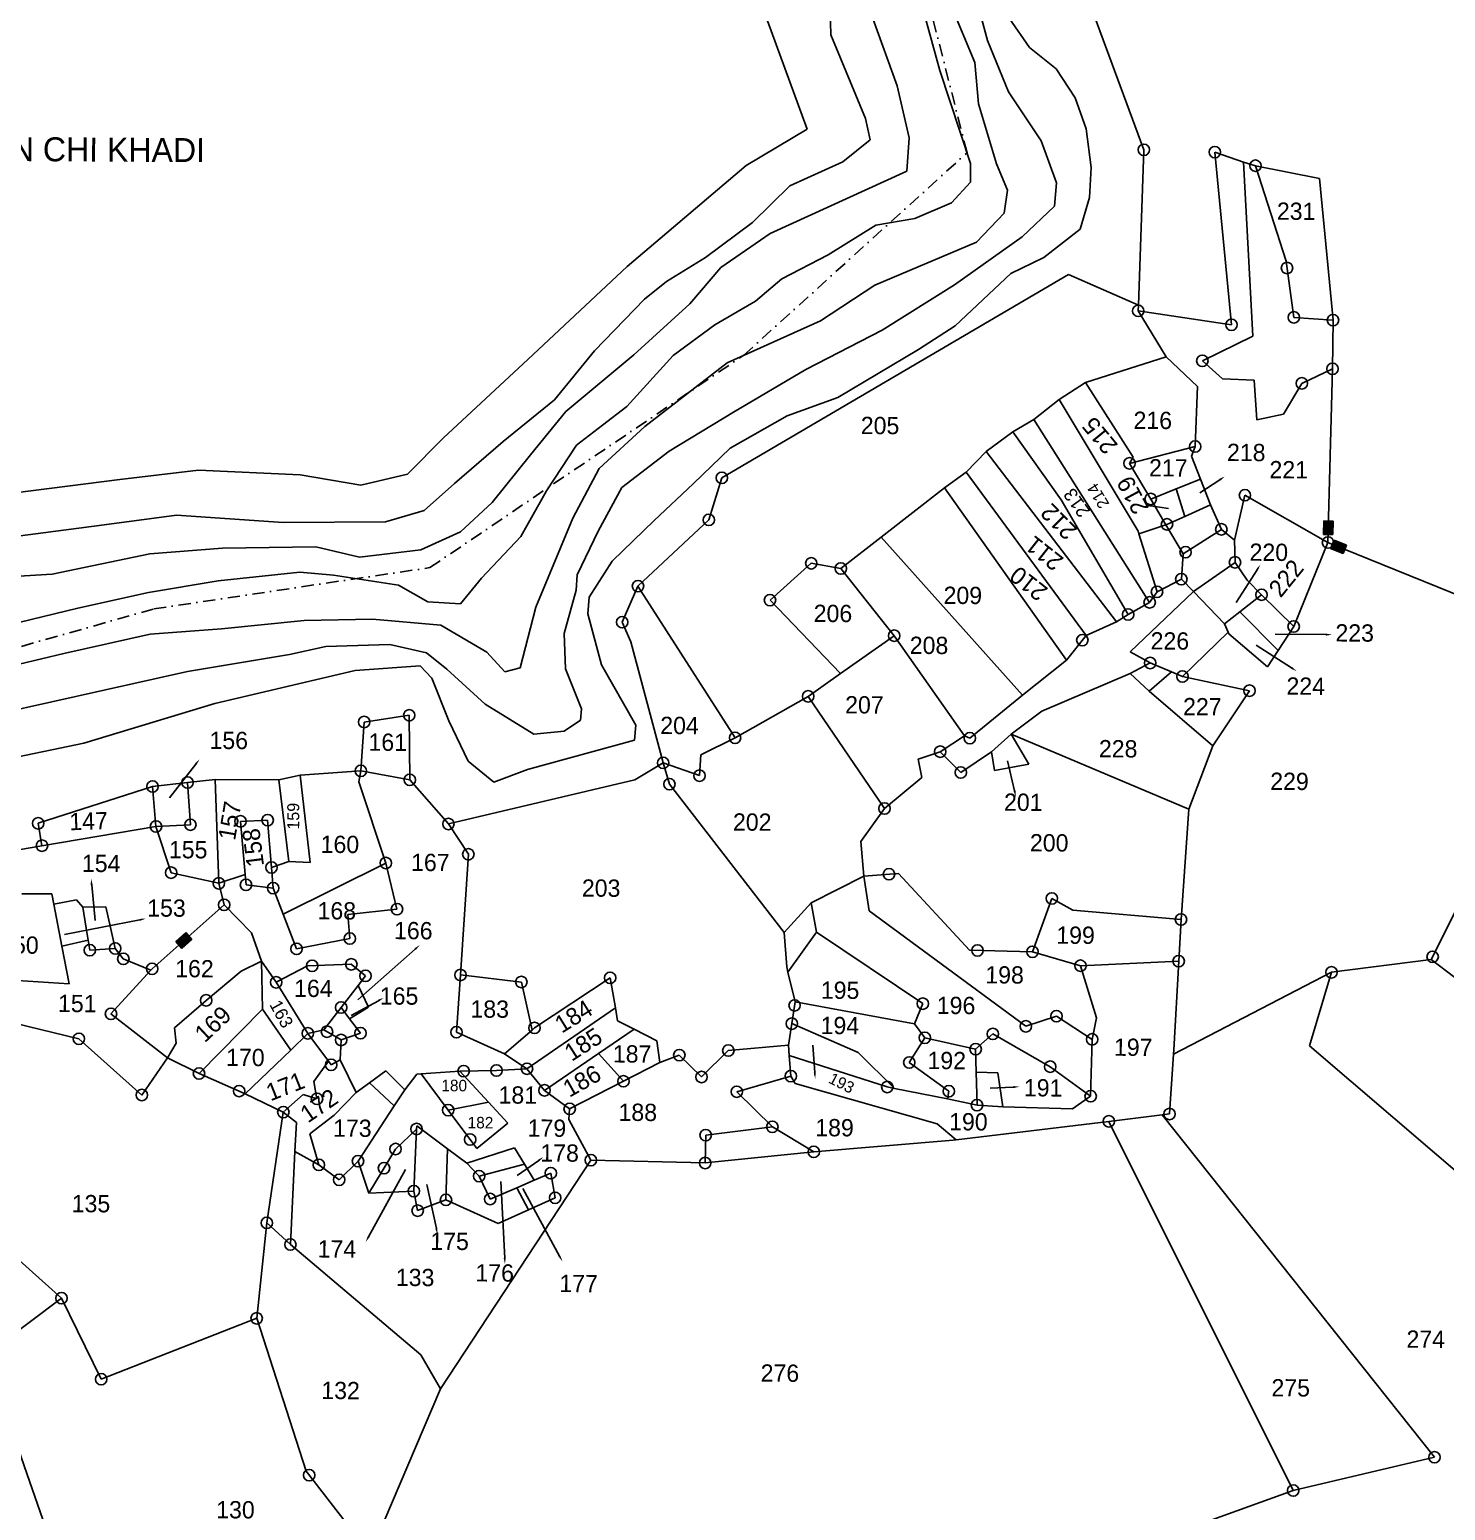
# Model space of a CAD drawing. Header units: metres. Extents: x 303309 to 305776, y 1941305 to 1944345.
# Drawn here: x 304560 to 305134, y 1943021 to 1943622 of the extents above; entities that cross this region are included whole.
import ezdxf

# ---------------------------------------------------------------- set-up
doc = ezdxf.new("R2010")
doc.units = ezdxf.units.M
doc.linetypes.add('DASHDOT', pattern=[1, 0.5, -0.25, 0, -0.25])
for name, color, linetype in [('LINE_WATER', 4, 'Continuous'), ('POLY_PARCEL', 6, 'Continuous'), ('POLY_WATER', 4, 'Continuous'), ('TEXT_MAPOUT', 7, 'Continuous'), ('TEXT_PARCEL', 7, 'Continuous'), ('V_BOUND_STREAM_LINE', 7, 'DASHDOT')]:
    doc.layers.add(name, color=color, linetype=linetype)
doc.styles.add('TEXT_MAP', font='')
doc.styles.get('TEXT_MAP').set_extended_font_data('Kruti Dev 050')

msp = doc.modelspace()

# ---------------------------------------------------------------- hatches: boundary and pattern name
for points in [[(305088.64, 1943422.46), (305084.89, 1943422.56), (305084.76, 1943417.14), (305088.5, 1943417.05)], [(305092.65, 1943409.31), (305094.05, 1943412.79), (305089.03, 1943414.82), (305087.62, 1943411.35)], [(304625.65, 1943252.79), (304623.16, 1943255.59), (304619.11, 1943251.99), (304621.59, 1943249.19)]]:
    msp.add_hatch(color=256).paths.add_polyline_path(points)

# ---------------------------------------------------------------- linework, layer by layer
for p, q in [((305042.65, 1943439.28), (305034.51, 1943433.93)), ((305014.55, 1943428.73), (305021.81, 1943427.65)), ((305084.76, 1943417.14), (305084.89, 1943422.56)), ((305084.89, 1943422.56), (305088.64, 1943422.46)), ((305088.64, 1943422.46), (305088.5, 1943417.05)), ((305088.5, 1943417.05), (305084.76, 1943417.14)), ((305087.62, 1943411.35), (305089.03, 1943414.82)), ((305092.65, 1943409.31), (305087.62, 1943411.35)), ((305089.03, 1943414.82), (305094.05, 1943412.79)), ((305094.05, 1943412.79), (305092.65, 1943409.31)), ((305057.77, 1943402.77), (305049.34, 1943389.47)), ((305085.73, 1943376.47), (305065.12, 1943376.59)), ((305071.73, 1943362.99), (305057.34, 1943372.25)), ((304627.2, 1943323.93), (304616.48, 1943310.33)), ((304959.38, 1943313.06), (304956.52, 1943325.21)), ((304584.97, 1943275.01), (304586.44, 1943260.52)), ((304604.44, 1943260.76), (304573.88, 1943254.84)), ((304619.11, 1943251.99), (304623.16, 1943255.59)), ((304623.16, 1943255.59), (304625.65, 1943252.79)), ((304621.59, 1943249.19), (304619.11, 1943251.99)), ((304625.65, 1943252.79), (304621.59, 1943249.19)), ((304716.24, 1943248.94), (304692.95, 1943228.3)), ((304701.27, 1943227.97), (304690.22, 1943221.96)), ((304878.33, 1943198.8), (304877.53, 1943209.92)), ((304958.88, 1943192.96), (304949.43, 1943192.54)), ((304697.32, 1943132.27), (304712.29, 1943159.56)), ((304766.33, 1943163.18), (304757.59, 1943157.02)), ((304724.8, 1943135.53), (304720.92, 1943153.46)), ((304752.52, 1943123.61), (304751.02, 1943154.7)), ((304774.77, 1943124.37), (304759.95, 1943151.75))]:
    msp.add_line(p, q)
for centre in [(305011.82, 1943573.13), (305040.62, 1943572.19), (305057.1, 1943566.66), (305069.92, 1943525.18), (305009.57, 1943507.77), (305072.67, 1943505.15), (305088.58, 1943504.01), (305047.4, 1943502.15), (305035.58, 1943487.53), (305088.35, 1943484.27), (305075.93, 1943478.39), (305032.65, 1943452.73), (305006.01, 1943445.94), (304840.63, 1943440.05), (305014.61, 1943431.47), (305052.85, 1943432.99), (304835.34, 1943422.99), (305021.21, 1943421.18), (305043.28, 1943419.16), (305086.54, 1943413.8), (305028.78, 1943409.88), (304876.91, 1943405.4), (304888.88, 1943403.28), (305048.83, 1943405.78), (304806.6, 1943396.15), (305027.05, 1943398.96), (304860.17, 1943390.47), (305014.19, 1943389.56), (305017.19, 1943393.84), (305059.6, 1943392.65), (305005.44, 1943384.65), (304800.23, 1943381.52), (305072.63, 1943379.74), (304910.57, 1943376.04), (304986.9, 1943374.25), (305014.38, 1943364.97), (305027.48, 1943359.49), (305054.71, 1943353.72), (304875.66, 1943351.43), (304713.82, 1943343.75), (304695.53, 1943341.02), (304845.99, 1943334.62), (304941.26, 1943334.45), (304816.79, 1943324.43), (304929.23, 1943328.98), (304694.16, 1943321.18), (304714.01, 1943317.56), (304831.55, 1943319.27), (304937.55, 1943320.56), (304609.67, 1943314.87), (304623.87, 1943316.49), (304819.35, 1943315.83), (304906.61, 1943305.94), (304563.27, 1943299.94), (304625.02, 1943299.36), (304645.35, 1943300.72), (304656.36, 1943301.22), (304729.69, 1943299.67), (304611.05, 1943298.64), (304564.81, 1943290.86), (304737.79, 1943287.37), (304657.91, 1943282.05), (304704.28, 1943283.82), (304617.19, 1943279.9), (304636.58, 1943275.6), (304908.46, 1943279.28), (304647.58, 1943274.97), (304658.59, 1943273.66), (304974.49, 1943269.47), (304638.68, 1943266.85), (304708.83, 1943265.09), (305026.92, 1943260.94), (304689.69, 1943253.18), (304584.2, 1943248.46), (304594.54, 1943249.19), (304668.1, 1943249), (304944.34, 1943248.38), (304966.64, 1943247.83), (305128.99, 1943245.81), (304597.8, 1943244.98), (304609.47, 1943240.94), (304674.42, 1943242.13), (304690.31, 1943242.75), (304986.11, 1943242.17), (305025.98, 1943244.03), (305087.97, 1943239.5), (304659.84, 1943235.44), (304696.07, 1943238.07), (304734.56, 1943238.41), (304759.29, 1943235.55), (304795.28, 1943237.27), (304631.42, 1943228.12), (304592.8, 1943222.67), (304686.15, 1943225.23), (304870.15, 1943226.08), (304922.14, 1943226.79), (304976.37, 1943221.72), (304680.43, 1943215.41), (304732.95, 1943215.18), (304764.63, 1943216.93), (304869.01, 1943218.67), (304963.97, 1943217.6), (304579.8, 1943212.54), (304672.67, 1943214.73), (304686.16, 1943212.05), (304694.01, 1943214.83), (304922.97, 1943212.96), (304950.56, 1943214.5), (304990.87, 1943212.29), (304823.37, 1943205.93), (304843.25, 1943207.74), (304943.6, 1943208.3), (304628.53, 1943198.43), (304682.13, 1943201.98), (304735.89, 1943199.44), (304749.21, 1943199.67), (304761.58, 1943200.39), (304832.4, 1943197.04), (304868.62, 1943197.4), (304916.67, 1943202.9), (304973.87, 1943201.22), (304644.78, 1943191.33), (304768.69, 1943191.62), (304800.7, 1943195.3), (304846.67, 1943191.06), (304907.75, 1943192.98), (304932.72, 1943191.25), (304605.32, 1943189.72), (304676.38, 1943188.18), (304944.15, 1943185.63), (304990.26, 1943189.22), (304662.72, 1943182.81), (304729.59, 1943183.62), (304778.88, 1943184.09), (304997.62, 1943179.04), (305022.27, 1943182.03), (304716.78, 1943175.93), (304834.08, 1943173.44), (304861.13, 1943176.86), (304708.27, 1943167.81), (304738.49, 1943171.7), (304677.13, 1943161.42), (304693.03, 1943162.91), (304787.5, 1943163.31), (304833.85, 1943162.16), (304877.92, 1943166.65), (304685.38, 1943155.36), (304703.57, 1943160.05), (304742.15, 1943156.85), (304771.22, 1943158.04), (304715.67, 1943150.76), (304728.7, 1943147.18), (304746.64, 1943147.53), (304772.98, 1943148.06), (304655.99, 1943137.84), (304717.21, 1943142.82), (304665.59, 1943129.06), (304572.71, 1943107.32), (304651.92, 1943099.16), (304588.8, 1943074.44), (305129.74, 1943042.79), (304673.21, 1943035.54), (305072.45, 1943029.29)]:
    msp.add_circle(centre, 2.32)
for points in [[(305042.43, 1943439.63), (305044.74, 1943440.66), (305042.88, 1943438.93)], [(305014.49, 1943428.32), (305012.07, 1943429.1), (305014.61, 1943429.14)], [(305057.42, 1943403), (305059.11, 1943404.89), (305058.12, 1943402.55)], [(305085.73, 1943376.89), (305088.23, 1943376.45), (305085.73, 1943376.05)], [(305071.96, 1943363.34), (305073.83, 1943361.64), (305071.5, 1943362.64)], [(304626.87, 1943324.19), (304628.74, 1943325.89), (304627.52, 1943323.67)], [(304959.79, 1943313.15), (304959.95, 1943310.62), (304958.98, 1943312.96)], [(304584.56, 1943274.97), (304584.72, 1943277.49), (304585.39, 1943275.05)], [(304604.36, 1943261.17), (304606.89, 1943261.24), (304604.52, 1943260.36)], [(304715.97, 1943249.25), (304718.11, 1943250.6), (304716.52, 1943248.63)], [(304701.07, 1943228.34), (304703.47, 1943229.17), (304701.47, 1943227.61)], [(304878.74, 1943198.83), (304878.5, 1943196.31), (304877.91, 1943198.77)], [(304958.86, 1943193.37), (304961.38, 1943193.07), (304958.9, 1943192.54)], [(304766.09, 1943163.52), (304768.37, 1943164.62), (304766.57, 1943162.84)], [(304725.21, 1943135.62), (304725.33, 1943133.08), (304724.39, 1943135.44)], [(304697.68, 1943132.07), (304696.11, 1943130.07), (304696.95, 1943132.47)], [(304752.94, 1943123.63), (304752.64, 1943121.11), (304752.11, 1943123.59)], [(304775.14, 1943124.57), (304775.96, 1943122.18), (304774.4, 1943124.18)]]:
    msp.add_solid(points)
at = {"layer": 'LINE_WATER'}
for p, q in [((304884.78, 1943619.72), (304883.83, 1943661.16)), ((304948.4, 1943617.44), (304942.25, 1943640.55)), ((304901.94, 1943626.41), (304911.75, 1943599)), ((304929.06, 1943605.24), (304923.06, 1943626.88)), ((304933.64, 1943631.46), (304943.25, 1943608.55)), ((304957.18, 1943626.47), (304965.41, 1943614.55)), ((304898.91, 1943585.87), (304884.78, 1943619.72)), ((304956.91, 1943596.68), (304948.4, 1943617.44)), ((304965.41, 1943614.55), (304976.28, 1943605.94)), ((304943.25, 1943608.55), (304944.78, 1943591.73)), ((304941.54, 1943567.57), (304929.06, 1943605.24)), ((304976.28, 1943605.94), (304983.96, 1943594.17)), ((304911.75, 1943599), (304916.58, 1943577.96)), ((304970.16, 1943576.77), (304956.91, 1943596.68)), ((304944.78, 1943591.73), (304952.02, 1943567.36)), ((304983.96, 1943594.17), (304988.45, 1943581.6)), ((304900.85, 1943577.09), (304898.91, 1943585.87)), ((304916.58, 1943577.96), (304915.69, 1943564.47)), ((304988.45, 1943581.6), (304990.46, 1943565.87)), ((304889.65, 1943568.23), (304900.85, 1943577.09)), ((304976.34, 1943559.7), (304970.16, 1943576.77)), ((304868.26, 1943558.55), (304889.65, 1943568.23)), ((304941.57, 1943559.97), (304941.54, 1943567.57)), ((304952.02, 1943567.36), (304956.47, 1943556.79)), ((304990.46, 1943565.87), (304989.78, 1943553.79)), ((304915.69, 1943564.47), (304860.18, 1943539.13)), ((304933.77, 1943551.54), (304941.57, 1943559.97)), ((304975.62, 1943550.19), (304976.34, 1943559.7)), ((304853.04, 1943543.67), (304868.26, 1943558.55)), ((304956.47, 1943556.79), (304955.16, 1943547.43)), ((304989.78, 1943553.79), (304985.96, 1943540.96)), ((304918.9, 1943545.21), (304933.77, 1943551.54)), ((304962.48, 1943537.81), (304975.62, 1943550.19)), ((304833.99, 1943529.4), (304853.04, 1943543.67)), ((304883.83, 1943530.52), (304903.16, 1943542.57)), ((304903.16, 1943542.57), (304918.9, 1943545.21)), ((304955.16, 1943547.43), (304943.94, 1943535.63)), ((304860.18, 1943539.13), (304840.17, 1943525.38)), ((304943.94, 1943535.63), (304902.65, 1943518.17)), ((304934.98, 1943518.28), (304962.48, 1943537.81)), ((304985.96, 1943540.96), (304971.23, 1943529.37)), ((304864.95, 1943520.82), (304883.83, 1943530.52)), ((304818.21, 1943519.69), (304833.99, 1943529.4)), ((304840.17, 1943525.38), (304827.61, 1943510.64)), ((304971.23, 1943529.37), (304957.81, 1943522.94)), ((304809.24, 1943512.59), (304818.21, 1943519.69)), ((304854.34, 1943511.66), (304864.95, 1943520.82)), ((304902.65, 1943518.17), (304880.65, 1943503.77)), ((304905.72, 1943499.94), (304934.98, 1943518.28)), ((304957.81, 1943522.94), (304935.24, 1943501.67)), ((304788.97, 1943491.54), (304809.24, 1943512.59)), ((304837.82, 1943502.1), (304854.34, 1943511.66)), ((304827.61, 1943510.64), (304804.98, 1943489.9)), ((304820.85, 1943489.74), (304837.82, 1943502.1)), ((304880.65, 1943503.77), (304842.75, 1943486.74)), ((304874.7, 1943483.97), (304905.72, 1943499.94)), ((304935.24, 1943501.67), (304920.47, 1943492.08)), ((304772.69, 1943471.65), (304788.97, 1943491.54)), ((304804.98, 1943489.9), (304777.31, 1943466.98)), ((304802.13, 1943469.05), (304820.85, 1943489.74)), ((304920.47, 1943492.08), (304887.65, 1943472.71)), ((304842.75, 1943486.74), (304809.39, 1943460.83)), ((304845.3, 1943466.67), (304874.7, 1943483.97)), ((304751.85, 1943454.74), (304772.69, 1943471.65)), ((304887.65, 1943472.71), (304867.15, 1943465.19)), ((304777.31, 1943466.98), (304762.96, 1943449.44)), ((304792.26, 1943461.37), (304802.13, 1943469.05)), ((304819.29, 1943450.82), (304845.3, 1943466.67)), ((304867.15, 1943465.19), (304844.06, 1943452.06)), ((304781.66, 1943453.25), (304792.26, 1943461.37)), ((304809.39, 1943460.83), (304790.91, 1943443.9)), ((304732.19, 1943437.82), (304751.85, 1943454.74)), ((304769.45, 1943434.74), (304781.66, 1943453.25)), ((304844.06, 1943452.06), (304829.06, 1943437.66)), ((304762.96, 1943449.44), (304747.42, 1943430)), ((304800.09, 1943436.11), (304819.29, 1943450.82)), ((304790.91, 1943443.9), (304780.24, 1943423.69)), ((304719.8, 1943426.76), (304732.19, 1943437.82)), ((304759.08, 1943416.29), (304769.45, 1943434.74)), ((304790.47, 1943418.4), (304800.09, 1943436.11)), ((304829.06, 1943437.66), (304813.13, 1943422.75)), ((304747.42, 1943430), (304734.59, 1943418.2)), ((304588.07, 1943420.73), (304619.4, 1943424.98)), ((304619.4, 1943424.98), (304662.64, 1943421.93)), ((304662.64, 1943421.93), (304704.2, 1943422.21)), ((304704.2, 1943422.21), (304719.8, 1943426.76)), ((304780.24, 1943423.69), (304765.12, 1943387.65)), ((304813.13, 1943422.75), (304796.07, 1943406.31)), ((304547.52, 1943415.44), (304588.07, 1943420.73)), ((304734.59, 1943418.2), (304718.53, 1943410.84)), ((304743.12, 1943399.35), (304759.08, 1943416.29)), ((304781.88, 1943400.68), (304790.47, 1943418.4)), ((304637.99, 1943411.53), (304608.53, 1943409.26)), ((304675.87, 1943412.12), (304637.99, 1943411.53)), ((304693.63, 1943407.82), (304675.87, 1943412.12)), ((304718.53, 1943410.84), (304693.63, 1943407.82)), ((304608.53, 1943409.26), (304568.99, 1943401.01)), ((304796.07, 1943406.31), (304786.81, 1943391.67)), ((304568.99, 1943401.01), (304538.19, 1943399.05)), ((304608.07, 1943393.56), (304636.22, 1943398.34)), ((304636.22, 1943398.34), (304669.38, 1943401.76)), ((304669.38, 1943401.76), (304683.03, 1943400.58)), ((304683.03, 1943400.58), (304709.51, 1943396.52)), ((304734.57, 1943389), (304743.12, 1943399.35)), ((304781.47, 1943394.56), (304781.88, 1943400.68)), ((304579.32, 1943387.16), (304608.07, 1943393.56)), ((304709.51, 1943396.52), (304721.36, 1943389.74)), ((304776.72, 1943376.96), (304781.47, 1943394.56)), ((304786.81, 1943391.67), (304786.21, 1943384.86)), ((304551.01, 1943380.32), (304579.32, 1943387.16)), ((304721.36, 1943389.74), (304734.57, 1943389)), ((304765.12, 1943387.65), (304758.78, 1943363.06)), ((304671.12, 1943382.21), (304637.66, 1943378.79)), ((304698.95, 1943382.72), (304671.12, 1943382.21)), ((304726.62, 1943380.27), (304698.95, 1943382.72)), ((304745.23, 1943369.33), (304726.62, 1943380.27)), ((304786.21, 1943384.86), (304791.83, 1943364.24)), ((304608.64, 1943376.67), (304573.68, 1943368.84)), ((304637.66, 1943378.79), (304608.64, 1943376.67)), ((304777.16, 1943362.59), (304776.72, 1943376.96)), ((304573.68, 1943368.84), (304533.98, 1943359.26)), ((304623.83, 1943361.47), (304665.28, 1943368.39)), ((304665.28, 1943368.39), (304679.99, 1943371.62)), ((304679.99, 1943371.62), (304705.9, 1943372.43)), ((304705.9, 1943372.43), (304720.87, 1943369.03)), ((304720.87, 1943369.03), (304729.03, 1943362.42)), ((304752.64, 1943361.4), (304745.23, 1943369.33)), ((304590.64, 1943354.07), (304623.83, 1943361.47)), ((304691.92, 1943361.88), (304634.93, 1943348.47)), ((304718.26, 1943363.79), (304691.92, 1943361.88)), ((304723, 1943358.8), (304718.26, 1943363.79)), ((304729.03, 1943362.42), (304744.67, 1943348.25)), ((304758.78, 1943363.06), (304752.64, 1943361.4)), ((304783.63, 1943346.4), (304777.16, 1943362.59)), ((304791.83, 1943364.24), (304805.74, 1943339.69)), ((304729.87, 1943341.56), (304723, 1943358.8)), ((304546.89, 1943344.29), (304590.64, 1943354.07)), ((304634.93, 1943348.47), (304581.8, 1943332.4)), ((304744.67, 1943348.25), (304764.31, 1943336.12)), ((304783.24, 1943341.76), (304783.63, 1943346.4)), ((304737.73, 1943325.18), (304729.87, 1943341.56)), ((304776.64, 1943337.3), (304783.24, 1943341.76)), ((304805.74, 1943339.69), (304805.14, 1943333.7)), ((304581.8, 1943332.4), (304551.87, 1943326.2)), ((304805.14, 1943333.7), (304761.8, 1943321.76)), ((304764.31, 1943336.12), (304776.64, 1943337.3)), ((304748.19, 1943316.57), (304737.73, 1943325.18)), ((304761.8, 1943321.76), (304748.19, 1943316.57))]:
    msp.add_line(p, q, dxfattribs=at)
at = {"layer": 'POLY_PARCEL'}
for p, q in [((305047.4, 1943502.15), (305040.62, 1943572.19)), ((305040.62, 1943572.19), (305052.28, 1943568.05)), ((305052.28, 1943568.05), (305056.08, 1943497.46)), ((305052.28, 1943568.05), (305057.1, 1943566.66)), ((305069.56, 1943528), (305057.1, 1943566.66)), ((305057.1, 1943566.66), (305083.08, 1943561.54)), ((305083.08, 1943561.54), (305088.58, 1943504.01)), ((305072.67, 1943505.15), (305069.56, 1943528)), ((305009.65, 1943510.07), (305009.57, 1943507.77)), ((305020.94, 1943489.18), (305009.57, 1943507.77)), ((305009.57, 1943507.77), (305047.4, 1943502.15)), ((305088.58, 1943504.01), (305072.67, 1943505.15)), ((305088.58, 1943504.01), (305088.35, 1943484.27)), ((305056.08, 1943497.46), (305035.58, 1943487.53)), ((304988.1, 1943478.67), (305020.94, 1943489.18)), ((305033.56, 1943477.09), (305020.94, 1943489.18)), ((305035.58, 1943487.53), (305043.81, 1943480.19)), ((305075.93, 1943478.39), (305088.35, 1943484.27)), ((305088.35, 1943484.27), (305086.54, 1943413.8)), ((304988.1, 1943478.67), (304977.46, 1943471.9)), ((305007.46, 1943448.47), (304988.1, 1943478.67)), ((305032.65, 1943452.73), (305033.56, 1943477.09)), ((305043.81, 1943480.19), (305056.63, 1943479.63)), ((305056.63, 1943479.63), (305057.67, 1943463.58)), ((305068.55, 1943465.95), (305075.93, 1943478.39)), ((304967.15, 1943463.69), (304977.46, 1943471.9)), ((304977.46, 1943471.9), (305009.5, 1943418.47)), ((304967.15, 1943463.69), (304958.62, 1943458.78)), ((305014.19, 1943389.56), (304967.15, 1943463.69)), ((305057.67, 1943463.58), (305068.55, 1943465.95)), ((304947.8, 1943450.68), (304958.62, 1943458.78)), ((304958.62, 1943458.78), (304978.33, 1943431.1)), ((305006.01, 1943445.94), (305032.65, 1943452.73)), ((305031.2, 1943448.88), (305032.65, 1943452.73)), ((304939.76, 1943442.35), (304947.8, 1943450.68)), ((304947.8, 1943450.68), (305000.68, 1943381.7)), ((305006.01, 1943445.94), (305007.46, 1943448.47)), ((305014.61, 1943431.47), (305006.01, 1943445.94)), ((305034.84, 1943439.56), (305031.2, 1943448.88)), ((304939.76, 1943442.35), (304930.9, 1943436.01)), ((304988.39, 1943376.14), (304939.76, 1943442.35)), ((305024.94, 1943435.6), (305034.84, 1943439.56)), ((305038.92, 1943429.1), (305034.84, 1943439.56)), ((304905.23, 1943416.02), (304930.9, 1943436.01)), ((304930.9, 1943436.01), (304980.5, 1943366.16)), ((305014.61, 1943431.47), (305024.94, 1943435.6)), ((305024.94, 1943435.6), (305028.44, 1943424.41)), ((304978.33, 1943431.1), (305005.44, 1943384.65)), ((305020.8, 1943421.05), (305014.61, 1943431.47)), ((305028.44, 1943424.41), (305038.92, 1943429.1)), ((305038.92, 1943429.1), (305043.28, 1943419.16)), ((305048.55, 1943414.72), (305052.85, 1943432.99)), ((305052.85, 1943432.99), (305086.54, 1943413.8)), ((305021.21, 1943421.18), (305028.44, 1943424.41)), ((304888.88, 1943403.28), (304905.23, 1943416.02)), ((304962.59, 1943351.95), (304905.23, 1943416.02)), ((305009.5, 1943418.47), (305009.83, 1943417.41)), ((305009.83, 1943417.41), (305020.8, 1943421.05)), ((305009.83, 1943417.41), (305017.19, 1943393.84)), ((305020.8, 1943421.05), (305021.21, 1943421.18)), ((305027.81, 1943409.26), (305020.8, 1943421.05)), ((305043.28, 1943419.16), (305027.81, 1943409.26)), ((305043.28, 1943419.16), (305048.55, 1943414.72)), ((305048.55, 1943414.72), (305048.83, 1943405.78)), ((305086.54, 1943413.8), (305072.63, 1943379.74)), ((305290.8, 1943331.21), (305086.54, 1943413.8)), ((304876.91, 1943405.4), (304860.17, 1943390.47)), ((304888.88, 1943403.28), (304876.91, 1943405.4)), ((305027.05, 1943398.96), (305027.81, 1943409.26)), ((305048.83, 1943405.78), (305031.93, 1943393.91)), ((305048.83, 1943405.78), (305053.69, 1943398.49)), ((304910.57, 1943376.04), (304888.88, 1943403.28)), ((305017.19, 1943393.84), (305027.05, 1943398.96)), ((305031.93, 1943393.91), (305027.05, 1943398.96)), ((305053.69, 1943398.49), (305059.6, 1943392.65)), ((304845.99, 1943334.62), (304806.6, 1943396.15)), ((305031.93, 1943393.91), (305006.35, 1943369.54)), ((305017.19, 1943393.84), (305014.19, 1943389.56)), ((305044.49, 1943380.89), (305031.93, 1943393.91)), ((305059.6, 1943392.65), (305050.76, 1943385.77)), ((305059.6, 1943392.65), (305072.63, 1943379.74)), ((304860.17, 1943390.47), (304888.75, 1943360.65)), ((305005.44, 1943384.65), (305014.19, 1943389.56)), ((305050.76, 1943385.77), (305044.49, 1943380.89)), ((305050.76, 1943385.77), (305066.32, 1943369.97)), ((305000.68, 1943381.7), (304988.39, 1943376.14)), ((305005.44, 1943384.65), (305000.68, 1943381.7)), ((305046.05, 1943377.46), (305044.49, 1943380.89)), ((305072.63, 1943379.74), (305066.32, 1943369.97)), ((304888.75, 1943360.65), (304910.57, 1943376.04)), ((304910.57, 1943376.04), (304939.03, 1943335.45)), ((304980.5, 1943366.16), (304988.39, 1943376.14)), ((305027.48, 1943359.49), (305046.05, 1943377.46)), ((305046.35, 1943376.8), (305046.05, 1943377.46)), ((305062.05, 1943363.37), (305046.35, 1943376.8)), ((305006.35, 1943369.54), (305014.38, 1943364.97)), ((305066.32, 1943369.97), (305062.05, 1943363.37)), ((304980.5, 1943366.16), (304962.59, 1943351.95)), ((305006.3, 1943360.65), (305014.38, 1943364.97)), ((305014.38, 1943364.97), (305023.01, 1943361.37)), ((304875.66, 1943351.43), (304888.75, 1943360.65)), ((304970.43, 1943345.47), (305006.3, 1943360.65)), ((305013.93, 1943353.53), (305006.3, 1943360.65)), ((305023.01, 1943361.37), (305013.93, 1943353.53)), ((305023.01, 1943361.37), (305027.48, 1943359.49)), ((305027.48, 1943359.49), (305054.71, 1943353.72)), ((304845.99, 1943334.62), (304875.66, 1943351.43)), ((304906.61, 1943305.94), (304875.66, 1943351.43)), ((304962.59, 1943351.95), (304941.26, 1943334.45)), ((305013.93, 1943353.53), (305039.79, 1943331.31)), ((305054.71, 1943353.72), (305039.79, 1943331.31)), ((304958.02, 1943336.06), (304970.43, 1943345.47)), ((304832.15, 1943327.76), (304845.99, 1943334.62)), ((304939.03, 1943335.45), (304929.23, 1943328.98)), ((304941.26, 1943334.45), (304939.03, 1943335.45)), ((304950.07, 1943328.91), (304958.02, 1943336.06)), ((304958.02, 1943336.06), (304965.16, 1943323.86)), ((305030.05, 1943305.68), (304958.02, 1943336.06)), ((304831.55, 1943319.27), (304832.15, 1943327.76)), ((304929.23, 1943328.98), (304920.34, 1943325.9)), ((304920.34, 1943325.9), (304921.82, 1943318.46)), ((304929.23, 1943328.98), (304937.55, 1943320.56)), ((304937.55, 1943320.56), (304950.07, 1943328.91)), ((304951.18, 1943321.4), (304950.07, 1943328.91)), ((305039.79, 1943331.31), (305030.05, 1943305.68)), ((304673.63, 1943284), (304669.52, 1943319.4)), ((304694.16, 1943321.18), (304693.34, 1943316.77)), ((304714.01, 1943317.56), (304694.16, 1943321.18)), ((304816.79, 1943324.43), (304819.35, 1943315.83)), ((304816.79, 1943324.43), (304831.55, 1943319.27)), ((304965.16, 1943323.86), (304951.18, 1943321.4)), ((304609.67, 1943314.87), (304611.05, 1943298.64)), ((304625.02, 1943299.36), (304623.87, 1943316.49)), ((304636.58, 1943275.6), (304635.11, 1943317.67)), ((304660.88, 1943317.63), (304665.01, 1943284.5)), ((304693.34, 1943316.77), (304704.28, 1943283.82)), ((304819.35, 1943315.83), (304865.93, 1943255.63)), ((304921.82, 1943318.46), (304906.61, 1943305.94)), ((304897.04, 1943292.57), (304906.61, 1943305.94)), ((305030.05, 1943305.68), (305026.92, 1943260.94)), ((304564.81, 1943290.86), (304611.05, 1943298.64)), ((304611.05, 1943298.64), (304625.02, 1943299.36)), ((304611.05, 1943298.64), (304617.19, 1943279.9)), ((304645.35, 1943300.72), (304656.36, 1943301.22)), ((304647.22, 1943279.16), (304645.35, 1943300.72)), ((304656.36, 1943301.22), (304657.91, 1943282.05)), ((304729.69, 1943299.67), (304737.79, 1943287.37)), ((305128.41, 1943244.65), (305154.11, 1943296.11)), ((304898.21, 1943278.5), (304897.04, 1943292.57)), ((304657.91, 1943282.05), (304665.01, 1943284.5)), ((304704.28, 1943283.82), (304662.68, 1943263.05)), ((304665.01, 1943284.5), (304673.63, 1943284)), ((304704.28, 1943283.82), (304708.83, 1943265.09)), ((304737.79, 1943287.37), (304734.56, 1943238.41)), ((304617.19, 1943279.9), (304636.58, 1943275.6)), ((304647.22, 1943279.16), (304636.58, 1943275.6)), ((304647.58, 1943274.97), (304647.22, 1943279.16)), ((304657.91, 1943282.05), (304658.59, 1943273.66)), ((304876.84, 1943267.64), (304898.21, 1943278.5)), ((304912.34, 1943279.57), (304898.21, 1943278.5)), ((304898.21, 1943278.5), (304900.44, 1943264.45)), ((304941.11, 1943248.46), (304912.34, 1943279.57)), ((304568.78, 1943271.33), (304556.63, 1943271.35)), ((304569.59, 1943267.14), (304568.78, 1943271.33)), ((304638.68, 1943266.85), (304636.58, 1943275.6)), ((304658.59, 1943273.66), (304647.58, 1943274.97)), ((304662.68, 1943263.05), (304658.59, 1943273.66)), ((304569.59, 1943267.14), (304578.87, 1943268.9)), ((304572.89, 1943250.07), (304569.59, 1943267.14)), ((304578.87, 1943268.9), (304581.35, 1943265.93)), ((304581.35, 1943265.93), (304590.77, 1943265.99)), ((304581.35, 1943265.93), (304582.75, 1943257.38)), ((304590.77, 1943265.99), (304592.63, 1943257.68)), ((304609.47, 1943240.94), (304638.68, 1943266.85)), ((304638.68, 1943266.85), (304649.86, 1943255.56)), ((304865.93, 1943255.63), (304876.84, 1943267.64)), ((304876.84, 1943267.64), (304879.05, 1943255.73)), ((304974.49, 1943269.47), (304966.64, 1943247.83)), ((304983.09, 1943264.66), (304974.49, 1943269.47)), ((304668.1, 1943249), (304662.68, 1943263.05)), ((304708.83, 1943265.09), (304688.84, 1943262.94)), ((304688.84, 1943262.94), (304689.69, 1943253.18)), ((304900.44, 1943264.45), (304963.97, 1943217.6)), ((305026.92, 1943260.94), (304983.09, 1943264.66)), ((305026.92, 1943260.94), (305025.98, 1943244.03)), ((304582.75, 1943257.38), (304583.55, 1943252.47)), ((304592.63, 1943257.68), (304594.54, 1943249.19)), ((304649.86, 1943255.56), (304653.88, 1943243.98)), ((304866.94, 1943241.74), (304865.93, 1943255.63)), ((304879.05, 1943255.73), (304867.46, 1943239.6)), ((304879.05, 1943255.73), (304922.14, 1943226.79)), ((304572.89, 1943250.07), (304583.55, 1943252.47)), ((304575.84, 1943234.79), (304572.89, 1943250.07)), ((304583.55, 1943252.47), (304584.2, 1943248.46)), ((304584.2, 1943248.46), (304594.54, 1943249.19)), ((304594.54, 1943249.19), (304597.8, 1943244.98)), ((304689.69, 1943253.18), (304668.1, 1943249)), ((304966.64, 1943247.83), (304941.11, 1943248.46)), ((304966.64, 1943247.83), (304986.11, 1943242.17)), ((304597.8, 1943244.98), (304608.96, 1943240.38)), ((304645.68, 1943239.94), (304653.88, 1943243.98)), ((304653.88, 1943243.98), (304654.33, 1943224.59)), ((304653.88, 1943243.98), (304659.84, 1943235.44)), ((304659.84, 1943235.44), (304672.48, 1943242.06)), ((304672.48, 1943242.06), (304690.31, 1943242.75)), ((304690.31, 1943242.75), (304696.07, 1943238.07)), ((304867.46, 1943239.6), (304866.94, 1943241.74)), ((304986.11, 1943242.17), (305025.98, 1943244.03)), ((304992.6, 1943221.06), (304986.11, 1943242.17)), ((305025.98, 1943244.03), (305023.97, 1943208.04)), ((305087.97, 1943239.5), (305128.41, 1943244.65)), ((305237.84, 1943161.47), (305128.41, 1943244.65)), ((304554.84, 1943236.15), (304575.84, 1943234.79)), ((304592.8, 1943222.67), (304608.96, 1943240.38)), ((304608.96, 1943240.38), (304609.47, 1943240.94)), ((304631.42, 1943228.12), (304645.68, 1943239.94)), ((304672.67, 1943214.73), (304659.84, 1943235.44)), ((304696.07, 1943238.07), (304693.05, 1943234.15)), ((304734.56, 1943238.41), (304732.95, 1943215.18)), ((304759.29, 1943235.55), (304734.56, 1943238.41)), ((304763.64, 1943216.08), (304759.29, 1943235.55)), ((304795.28, 1943237.27), (304764.63, 1943216.93)), ((304797.42, 1943225.15), (304795.28, 1943237.27)), ((304870.38, 1943227.54), (304867.46, 1943239.6)), ((305023.86, 1943206.35), (305087.97, 1943239.5)), ((305087.97, 1943239.5), (305078.99, 1943209.73)), ((304693.05, 1943234.15), (304686.15, 1943225.23)), ((304693.05, 1943234.15), (304697.28, 1943225.38)), ((304618.53, 1943216.97), (304631.42, 1943228.12)), ((304654.33, 1943224.59), (304628.53, 1943198.43)), ((304654.33, 1943224.59), (304665.82, 1943207.97)), ((304686.15, 1943225.23), (304679.15, 1943216.17)), ((304686.15, 1943225.23), (304689.59, 1943220.69)), ((304697.28, 1943225.38), (304689.59, 1943220.69)), ((304761.58, 1943200.39), (304797.42, 1943225.15)), ((304798.36, 1943219.79), (304797.42, 1943225.15)), ((304869.01, 1943218.67), (304870.38, 1943227.54)), ((304918.8, 1943218.54), (304870.38, 1943227.54)), ((304922.14, 1943226.79), (304918.8, 1943218.54)), ((304553.61, 1943218.93), (304579.8, 1943212.54)), ((304615.74, 1943204.74), (304592.8, 1943222.67)), ((304689.59, 1943220.69), (304694.01, 1943214.83)), ((304805.04, 1943216.47), (304798.36, 1943219.79)), ((304867.67, 1943209.99), (304869.01, 1943218.67)), ((304869.01, 1943218.67), (304895.92, 1943206.99)), ((304918.8, 1943218.54), (304922.97, 1943212.96)), ((304963.97, 1943217.6), (304976.37, 1943221.72)), ((304976.37, 1943221.72), (304990.87, 1943212.29)), ((304990.87, 1943212.29), (304992.6, 1943221.06)), ((304579.8, 1943212.54), (304605.32, 1943189.72)), ((304619.29, 1943210.73), (304618.53, 1943216.97)), ((304672.67, 1943214.73), (304665.82, 1943207.97)), ((304679.15, 1943216.17), (304672.67, 1943214.73)), ((304672.67, 1943214.73), (304681.05, 1943203.44)), ((304686.16, 1943212.05), (304679.15, 1943216.17)), ((304685.77, 1943204), (304686.16, 1943212.05)), ((304694.01, 1943214.83), (304686.16, 1943212.05)), ((304732.95, 1943215.18), (304752.42, 1943206.45)), ((304763.64, 1943216.08), (304752.42, 1943206.45)), ((304764.63, 1943216.93), (304763.64, 1943216.08)), ((304790.56, 1943206.57), (304805.04, 1943216.47)), ((304805.04, 1943216.47), (304814.32, 1943211.65)), ((304814.32, 1943211.65), (304815.52, 1943202.91)), ((304922.97, 1943212.96), (304916.67, 1943202.9)), ((304922.97, 1943212.96), (304943.6, 1943208.3)), ((304943.6, 1943208.3), (304950.56, 1943214.5)), ((304950.56, 1943214.5), (304973.87, 1943201.22)), ((304990.26, 1943189.22), (304990.87, 1943212.29)), ((304615.74, 1943204.74), (304619.29, 1943210.73)), ((304665.82, 1943207.97), (304647.21, 1943190.27)), ((304752.42, 1943206.45), (304761.58, 1943200.39)), ((304768.69, 1943191.62), (304790.56, 1943206.57)), ((304790.56, 1943206.57), (304800.7, 1943195.3)), ((304815.52, 1943202.91), (304823.37, 1943205.93)), ((304823.37, 1943205.93), (304832.4, 1943197.04)), ((304832.4, 1943197.04), (304843.25, 1943207.74)), ((304843.25, 1943207.74), (304867.67, 1943209.99)), ((304867.67, 1943209.99), (304867.99, 1943205.75)), ((304907.75, 1943192.98), (304867.99, 1943205.75)), ((304867.99, 1943205.75), (304868.62, 1943197.4)), ((304895.92, 1943206.99), (304910.72, 1943192.39)), ((304943.6, 1943208.3), (304943.83, 1943199.01)), ((305023.86, 1943206.35), (305022.27, 1943182.03)), ((305023.97, 1943208.04), (305023.86, 1943206.35)), ((305078.99, 1943209.73), (305200.36, 1943105.64)), ((304605.32, 1943189.72), (304615.74, 1943204.74)), ((304628.53, 1943198.43), (304615.74, 1943204.74)), ((304681.05, 1943203.44), (304675.05, 1943195.22)), ((304681.05, 1943203.44), (304682.13, 1943201.98)), ((304682.13, 1943201.98), (304685.77, 1943204)), ((304685.77, 1943204), (304692.28, 1943190.81)), ((304704.25, 1943199.47), (304697.63, 1943194.68)), ((304712.04, 1943191.83), (304704.25, 1943199.47)), ((304718.65, 1943198.28), (304734.33, 1943199.41)), ((304734.33, 1943199.41), (304749.21, 1943199.67)), ((304734.33, 1943199.41), (304745.99, 1943186.82)), ((304749.21, 1943199.67), (304761.58, 1943200.39)), ((304761.58, 1943200.39), (304768.69, 1943191.62)), ((304815.52, 1943202.91), (304800.7, 1943195.3)), ((304916.67, 1943202.9), (304932.72, 1943191.25)), ((304973.87, 1943201.22), (304990.26, 1943189.22)), ((304647.21, 1943190.27), (304628.53, 1943198.43)), ((304675.05, 1943195.22), (304676.38, 1943188.18)), ((304697.63, 1943194.68), (304692.28, 1943190.81)), ((304697.63, 1943194.68), (304707.74, 1943185.29)), ((304712.04, 1943191.83), (304716.85, 1943198.15)), ((304716.85, 1943198.15), (304718.65, 1943198.28)), ((304729.59, 1943183.62), (304718.65, 1943198.28)), ((304800.7, 1943195.3), (304778.88, 1943184.09)), ((304868.62, 1943197.4), (304846.67, 1943191.06)), ((304868.62, 1943197.4), (304870.42, 1943194.44)), ((304870.42, 1943194.44), (304927.99, 1943178.01)), ((304943.83, 1943199.01), (304952.63, 1943198.73)), ((304943.83, 1943199.01), (304944.15, 1943185.63)), ((304952.63, 1943198.73), (304954.59, 1943184.89)), ((304662.72, 1943182.81), (304647.21, 1943190.27)), ((304670.82, 1943189.91), (304662.72, 1943182.81)), ((304676.38, 1943188.18), (304670.82, 1943189.91)), ((304692.28, 1943190.81), (304683.38, 1943181.56)), ((304707.74, 1943185.29), (304712.04, 1943191.83)), ((304768.69, 1943191.62), (304778.88, 1943184.09)), ((304846.67, 1943191.06), (304861.13, 1943176.86)), ((304910.72, 1943192.39), (304907.75, 1943192.98)), ((304932.13, 1943188.19), (304910.72, 1943192.39)), ((304932.72, 1943191.25), (304932.13, 1943188.19)), ((304944.15, 1943185.63), (304932.13, 1943188.19)), ((304982.85, 1943184.16), (304990.26, 1943189.22)), ((304655.99, 1943137.84), (304662.72, 1943182.81)), ((304662.72, 1943182.81), (304668.03, 1943178.59)), ((304683.38, 1943181.56), (304673.46, 1943174.02)), ((304693.03, 1943162.91), (304707.74, 1943185.29)), ((304729.59, 1943183.62), (304745.99, 1943186.82)), ((304741.19, 1943168.08), (304729.59, 1943183.62)), ((304745.99, 1943186.82), (304753.85, 1943178.32)), ((304778.88, 1943184.09), (304778.61, 1943179.77)), ((304954.59, 1943184.89), (304944.15, 1943185.63)), ((304954.59, 1943184.89), (304982.85, 1943184.16)), ((305019.29, 1943181.67), (304997.62, 1943179.04)), ((305022.27, 1943182.03), (305019.29, 1943181.67)), ((305129.74, 1943042.79), (305019.29, 1943181.67)), ((304668.03, 1943178.59), (304667.45, 1943166.79)), ((304716.78, 1943175.93), (304708.27, 1943167.81)), ((304716.78, 1943175.93), (304715.67, 1943150.76)), ((304716.84, 1943177.18), (304716.78, 1943175.93)), ((304729.39, 1943167.92), (304716.84, 1943177.18)), ((304753.85, 1943178.32), (304741.19, 1943168.08)), ((304778.61, 1943179.77), (304787.5, 1943163.31)), ((304861.13, 1943176.86), (304834.08, 1943173.44)), ((304861.13, 1943176.86), (304877.92, 1943166.65)), ((304927.99, 1943178.01), (304935.72, 1943171.55)), ((304997.62, 1943179.04), (304935.72, 1943171.55)), ((304997.62, 1943179.04), (305072.45, 1943029.29)), ((304673.46, 1943174.02), (304677.13, 1943161.42)), ((304834.08, 1943173.44), (304833.85, 1943162.16)), ((304934.46, 1943171.4), (304877.92, 1943166.65)), ((304935.72, 1943171.55), (304934.46, 1943171.4)), ((304667.45, 1943166.79), (304665.59, 1943129.06)), ((304667.45, 1943166.79), (304677.13, 1943161.42)), ((304708.27, 1943167.81), (304697.38, 1943149.85)), ((304787.5, 1943163.31), (304726.48, 1943070.61)), ((304728.7, 1943147.18), (304729.39, 1943167.92)), ((304729.39, 1943167.92), (304737.19, 1943162.09)), ((304737.19, 1943162.09), (304756.52, 1943168.33)), ((304756.52, 1943168.33), (304760.59, 1943161.66)), ((304833.85, 1943162.16), (304787.5, 1943163.31)), ((304877.92, 1943166.65), (304833.85, 1943162.16)), ((304677.13, 1943161.42), (304685.38, 1943155.36)), ((304685.38, 1943155.36), (304693.03, 1943162.91)), ((304697.38, 1943149.85), (304693.03, 1943162.91)), ((304737.19, 1943162.09), (304742.15, 1943156.85)), ((304742.15, 1943156.85), (304760.59, 1943161.66)), ((304760.59, 1943161.66), (304764.54, 1943155.18)), ((304764.54, 1943155.18), (304771.22, 1943158.04)), ((304771.22, 1943158.04), (304772.98, 1943148.06)), ((304572.71, 1943107.32), (304519.45, 1943154.92)), ((304742.15, 1943156.85), (304746.64, 1943147.53)), ((304746.64, 1943147.53), (304757.42, 1943152.14)), ((304757.42, 1943152.14), (304764.54, 1943155.18)), ((304757.42, 1943152.14), (304762.16, 1943143.18)), ((304715.67, 1943150.76), (304697.38, 1943149.85)), ((304715.67, 1943150.76), (304717.21, 1943142.82)), ((304717.21, 1943142.82), (304728.7, 1943147.18)), ((304749.87, 1943137.64), (304728.7, 1943147.18)), ((304772.98, 1943148.06), (304762.16, 1943143.18)), ((304762.16, 1943143.18), (304749.87, 1943137.64)), ((304651.92, 1943099.16), (304655.99, 1943137.84)), ((304665.59, 1943129.06), (304655.99, 1943137.84)), ((304665.59, 1943129.06), (304718.52, 1943084.39)), ((304541.89, 1943084.12), (304572.71, 1943107.32)), ((304572.71, 1943107.32), (304588.8, 1943074.44)), ((304588.8, 1943074.44), (304651.92, 1943099.16)), ((304651.92, 1943099.16), (304671.94, 1943037.17)), ((304541.89, 1943084.12), (304576.32, 1942985.7)), ((304718.52, 1943084.39), (304726.48, 1943070.61)), ((304726.48, 1943070.61), (304703.54, 1943016.61)), ((304671.94, 1943037.17), (304697.27, 1943004.54)), ((305072.45, 1943029.29), (305129.74, 1943042.79)), ((305072.45, 1943029.29), (305036.5, 1943016.34))]:
    msp.add_line(p, q, dxfattribs=at)
at = {"layer": 'POLY_WATER'}
for p, q in [((304989.44, 1943633.93), (305011.82, 1943573.13)), ((304875.19, 1943581.47), (304859.13, 1943625.46)), ((304850.56, 1943566.78), (304875.19, 1943581.47)), ((305011.82, 1943573.13), (305009.65, 1943510.07)), ((304802.25, 1943525.8), (304850.56, 1943566.78)), ((304761.91, 1943488), (304802.25, 1943525.8)), ((304981.28, 1943522.59), (304840.63, 1943440.05)), ((305009.65, 1943510.07), (304981.28, 1943522.59)), ((304727.77, 1943456.34), (304761.91, 1943488)), ((304713.13, 1943441.6), (304727.77, 1943456.34)), ((304596.4, 1943439.33), (304628.32, 1943443.11)), ((304628.32, 1943443.11), (304669.62, 1943441.26)), ((304669.62, 1943441.26), (304694.14, 1943437.15)), ((304694.14, 1943437.15), (304713.13, 1943441.6)), ((304840.63, 1943440.05), (304835.34, 1943422.99)), ((304535.06, 1943431.6), (304596.4, 1943439.33)), ((304835.34, 1943422.99), (304806.6, 1943396.15)), ((304806.6, 1943396.15), (304800.23, 1943381.52)), ((304800.23, 1943381.52), (304803.71, 1943373.56)), ((304803.71, 1943373.56), (304816.79, 1943324.43)), ((304713.82, 1943343.75), (304695.53, 1943341.02)), ((304714.01, 1943317.56), (304713.82, 1943343.75)), ((304695.53, 1943341.02), (304694.16, 1943321.18)), ((304669.52, 1943319.4), (304660.88, 1943317.63)), ((304694.16, 1943321.18), (304669.52, 1943319.4)), ((304816.79, 1943324.43), (304805.32, 1943317.54)), ((304609.67, 1943314.87), (304563.27, 1943299.94)), ((304623.87, 1943316.49), (304609.67, 1943314.87)), ((304635.11, 1943317.67), (304623.87, 1943316.49)), ((304660.88, 1943317.63), (304635.11, 1943317.67)), ((304729.69, 1943299.67), (304714.01, 1943317.56)), ((304805.32, 1943317.54), (304729.69, 1943299.67)), ((304563.27, 1943299.94), (304564.81, 1943290.86)), ((304564.81, 1943290.86), (304479.27, 1943275.88))]:
    msp.add_line(p, q, dxfattribs=at)
at = {"layer": 'V_BOUND_STREAM_LINE', "ltscale": 10}
for p, q in [((304940.1, 1943571.92), (304916.62, 1943664.17)), ((304849.49, 1943489.77), (304940.1, 1943571.92)), ((304722.21, 1943403.64), (304849.49, 1943489.77)), ((304610.21, 1943386.9), (304722.21, 1943403.64)), ((304439.93, 1943338.69), (304610.21, 1943386.9))]:
    msp.add_line(p, q, dxfattribs=at)

# ---------------------------------------------------------------- texts
at = {"layer": 'TEXT_MAPOUT'}
msp.add_text('CHIPLUN CHI KHADI', height=9.7335, rotation=359.67212, dxfattribs=at).set_placement((304504.38, 1943568.82))
at = {"layer": 'TEXT_PARCEL', "style": 'TEXT_MAP'}
for s, height, rotation, p in [('231', 7.008, 359.67212, (305065.79, 1943544.75)), ('205', 7.008, 359.67212, (304896.98, 1943457.82)), ('215', 7.008, 129.51219, (305001.63, 1943453.36)), ('216', 7.008, 359.67212, (305007.63, 1943459.92)), ('218', 7.008, 359.67212, (305045.55, 1943446.89)), ('217', 7.008, 359.67212, (305013.93, 1943440.66)), ('221', 7.008, 359.67212, (305062.78, 1943439.89)), ('219', 7.008, 118.31195, (305014.1, 1943427.77)), ('213', 5.444, 125.7329, (304990.36, 1943426.57)), ('214', 4.672, 121.31089, (304997.99, 1943429.46)), ('212', 7.008, 134.70733, (304985.33, 1943419.15)), ('211', 7.008, 141.83108, (304979.73, 1943407.31)), ('220', 7.008, 359.67212, (305054.7, 1943406.42)), ('210', 7.008, 141.83108, (304973.35, 1943395.03)), ('222', 7.008, 50.97804, (305067.35, 1943391.09)), ('209', 7.008, 359.67212, (304930.56, 1943388.93)), ('206', 7.008, 359.67212, (304877.87, 1943381.6)), ('223', 7.008, 359.67212, (305089.54, 1943373.69)), ('208', 7.008, 359.67212, (304916.85, 1943368.65)), ('226', 7.008, 359.67212, (305014.56, 1943370.46)), ('224', 7.008, 359.67212, (305069.68, 1943352.12)), ('207', 7.008, 359.67212, (304890.62, 1943344.53)), ('227', 7.008, 359.67212, (305027.73, 1943343.77)), ('204', 7.008, 359.67212, (304815.62, 1943336.16)), ('156', 7.008, 359.67212, (304632.75, 1943330.1)), ('161', 7.008, 359.67212, (304697.25, 1943329.37)), ('228', 7.008, 359.67212, (304993.58, 1943326.71)), ('229', 7.008, 359.67212, (305063.09, 1943313.5)), ('157', 7.008, 80.2691, (304643.12, 1943292.7)), ('159', 4.866, 89.67212, (304669.14, 1943297.36)), ('201', 7.008, 359.67212, (304955.09, 1943305.02)), ('147', 7.008, 1.64465, (304575.99, 1943297.09)), ('202', 7.008, 359.67212, (304845.12, 1943296.98)), ('158', 7.008, 97.276, (304654.93, 1943282.71)), ('200', 7.008, 359.67212, (304965.61, 1943288.57)), ('155', 7.008, 359.67212, (304616.29, 1943285.77)), ('160', 7.008, 359.67212, (304677.84, 1943287.94)), ('154', 7.008, 359.67212, (304580.99, 1943280.21)), ('167', 7.008, 359.67212, (304714.53, 1943280.6)), ('203', 7.008, 359.67212, (304783.82, 1943270.19)), ('153', 7.008, 359.67212, (304607.48, 1943262.1)), ('168', 7.008, 359.67212, (304676.58, 1943260.99)), ('166', 7.008, 359.67212, (304707.62, 1943252.95)), ('150', 7.008, 359.67212, (304547.83, 1943247.1)), ('199', 7.008, 359.67212, (304976.3, 1943251.09)), ('162', 7.008, 359.67212, (304618.83, 1943237.52)), ('198', 7.008, 359.67212, (304947.51, 1943234.99)), ('164', 7.008, 359.67212, (304667.07, 1943229.51)), ('195', 7.008, 359.67212, (304880.77, 1943228.78)), ('151', 7.008, 359.67212, (304571.3, 1943223.39)), ('165', 7.008, 359.67212, (304701.85, 1943226.42)), ('196', 7.008, 359.67212, (304927.82, 1943222.6)), ('169', 7.008, 43.08896, (304630.82, 1943210.63)), ('163', 5.154, 298.75651, (304656.95, 1943226.44)), ('183', 7.008, 359.67212, (304738.62, 1943221.13)), ('184', 7.008, 31.86926, (304775.68, 1943214.57)), ('194', 7.008, 359.67212, (304880.69, 1943214.45)), ('185', 7.008, 32.66397, (304779.7, 1943203.15)), ('197', 7.008, 359.67212, (304999.7, 1943205.64)), ('170', 7.008, 359.67212, (304639.49, 1943201.51)), ('187', 7.008, 359.67212, (304796.39, 1943202.93)), ('192', 7.008, 359.67212, (304924.04, 1943200.26)), ('186', 7.008, 29.38681, (304778.75, 1943188.56)), ('171', 7.008, 21.44935, (304657.5, 1943187.12)), ('180', 4.672, 359.67212, (304726.83, 1943191.26)), ('181', 7.008, 359.67212, (304750.03, 1943186.27)), ('193', 4.672, 333.13514, (304883.52, 1943194.88)), ('191', 7.008, 359.67212, (304963.15, 1943189.19)), ('172', 7.008, 34.18823, (304672.68, 1943178.14)), ('188', 7.008, 359.67212, (304798.69, 1943179.25)), ('190', 7.008, 359.67212, (304932.82, 1943175.42)), ('173', 7.008, 359.67212, (304682.9, 1943172.81)), ('182', 4.672, 359.67212, (304737.48, 1943176.21)), ('179', 7.008, 359.67212, (304761.83, 1943172.83)), ('189', 7.008, 359.67212, (304878.51, 1943173.02)), ('178', 7.008, 359.67212, (304766.99, 1943162.76)), ('135', 7.008, 359.67212, (304576.85, 1943142.21)), ('175', 7.008, 359.67212, (304722.34, 1943126.93)), ('174', 7.008, 359.67212, (304676.62, 1943123.83)), ('133', 7.008, 359.67212, (304708.35, 1943112.27)), ('176', 7.008, 359.67212, (304740.63, 1943114.11)), ('177', 7.008, 359.67212, (304774.69, 1943109.8)), ('274', 7.008, 359.67212, (305118.36, 1943087.23)), ('276', 7.008, 359.67212, (304856.35, 1943073.47)), ('132', 7.008, 359.67212, (304678.12, 1943066.42)), ('275', 7.008, 359.67212, (305063.58, 1943067.5)), ('130', 7.008, 359.67212, (304635.47, 1943018.05))]:
    msp.add_text(s, height=height, rotation=rotation, dxfattribs=at).set_placement(p)

doc.saveas('drawing.dxf')
